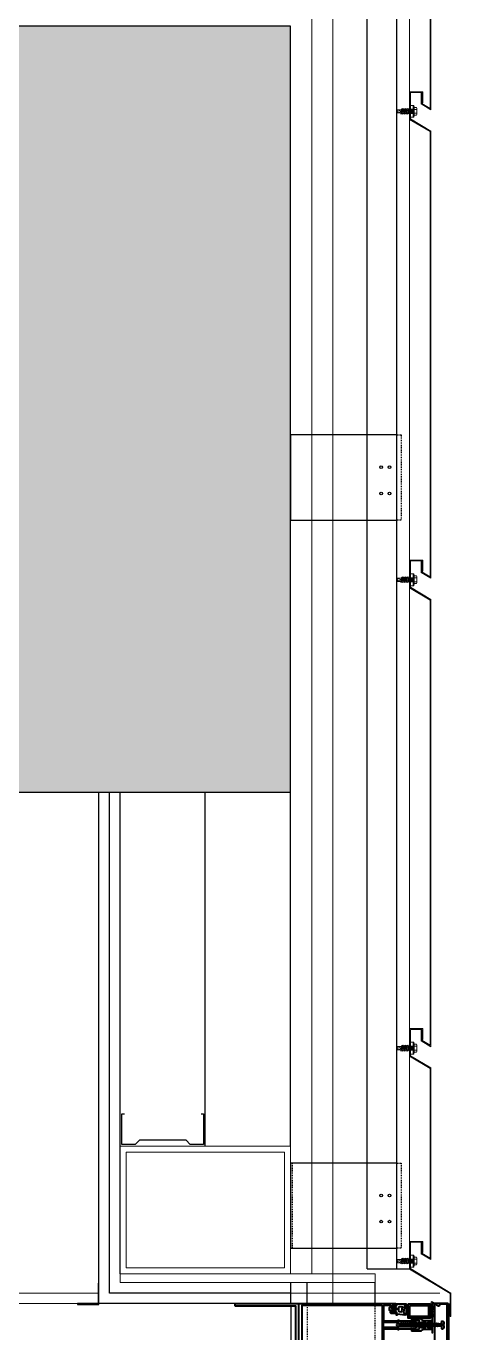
# Model space of a CAD drawing. Header units: centimetres. Extents: x -678439 to 71514, y -426864 to 8594.
# Drawn here: x 68414.7 to 68464.6, y 5876.6 to 6030 of the extents above; entities that cross this region are included whole.
import ezdxf

# ---------------------------------------------------------------- set-up
doc = ezdxf.new("R2010")
doc.units = ezdxf.units.CM
doc.header["$LTSCALE"] = 0.01
doc.header["$MEASUREMENT"] = 0
doc.linetypes.add('HIDDEN2', pattern=[0.1875, 0.125, -0.0625])
doc.layers.get('0').update_dxf_attribs({"lineweight": 0})
for name, color, linetype, lineweight in [('AG-Insulation_Heat_Rockwool', 95, 'BATTING', 13), ('AR-ALUM', 122, 'Continuous', 40), ('LIBERTA200', 213, 'Continuous', 18), ('M_2_Steel_Structure', 201, 'Continuous', 20), ('TAV-AG-Acoustic', 1, 'Continuous', 0), ('Y-GORUNUS COK INCE', 9, 'Continuous', 5)]:
    doc.layers.add(name, color=color, linetype=linetype, lineweight=lineweight)
for name, color, linetype in [('ALCIPAN', 45, 'Continuous'), ('GOR2', 152, 'Continuous'), ('IZ1', 9, 'HIDDEN2'), ('METAL', 122, 'Continuous'), ('V-0_Hatch_Concrete', 252, 'Continuous'), ('V-2_Column', 160, 'Continuous')]:
    doc.layers.add(name, color=color, linetype=linetype)
doc.linetypes.add('BATTING', pattern='A,0.0001,-0.1,[134,ltypeshp.shx,S=0.1,R=0,X=-0.1,Y=0],-0.2,[134,ltypeshp.shx,S=0.1,R=180,X=0.1,Y=0],-0.1', length=0.4001)

# ---------------------------------------------------------------- blocks, each defined once
blk = doc.blocks.new('VIDA1')
for p, q in [((-7, 3), (-7, 4)), ((7, 4), (-7, 4)), ((-7, 0), (-7, 3)), ((7, 3), (-7, 3)), ((-2.4, 0), (-7, 0)), ((-5.6, 4), (-5.6, 4.5)), ((5.6, 4.5), (-5.6, 4.5)), ((-3.4, 7.5), (-4.6, 7.2)), ((-4.6, 4.5), (-4.6, 7.2)), ((3.4, 7.5), (-3.4, 7.5)), ((-2.3, 7.1), (-3.2, 7.5)), ((-2.4, -2.5), (-2.4, 3)), ((-2.3, 7.1), (-1.7, 7.5)), ((-2.3, 7.1), (-2.3, 4.5)), ((-1.8, -0.7), (-1.8, 2.7)), ((-1.1, -0.7), (-1.1, 2.7)), ((-0.4, -0.7), (-0.4, 2.7)), ((0.3, -0.7), (0.3, 2.7)), ((1, -0.7), (1, 2.7)), ((2.3, 7.1), (1.7, 7.5)), ((1.7, -0.7), (1.7, 2.7)), ((2.3, 7.1), (3.2, 7.5)), ((2.3, 7.1), (2.3, 4.5)), ((2.4, -1.6), (2.4, 3)), ((7, 0), (2.4, 0)), ((3.4, 7.5), (4.6, 7.2)), ((4.6, 4.5), (4.6, 7.2)), ((5.6, 4), (5.6, 4.5)), ((7, 3), (7, 4)), ((7, 0), (7, 3)), ((3.4, -1.5), (-3.4, -3.5)), ((2.4, -2.5), (-3.4, -3.5)), ((-3.4, -3.5), (-2.4, -2.5)), ((3.4, -3.5), (-3.4, -5.5)), ((2.4, -4.5), (-3.4, -5.5)), ((-3.4, -5.5), (-2.4, -4.5)), ((3.4, -5.5), (-3.4, -7.5)), ((2.4, -6.5), (-3.4, -7.5)), ((-3.4, -7.5), (-2.4, -6.5)), ((3.4, -7.5), (-3.4, -9.5)), ((2.4, -8.5), (-3.4, -9.5)), ((-3.4, -9.5), (-2.4, -8.5)), ((3.4, -9.5), (-3.4, -11.5)), ((2.4, -10.5), (-3.4, -11.5)), ((-3.4, -11.5), (-2.4, -10.5)), ((-2.4, -2.5), (3.4, -1.5)), ((-2.4, -4.5), (-2.4, -3.3)), ((-2.4, -4.5), (3.4, -3.5)), ((-2.4, -6.5), (-2.4, -5.3)), ((-2.4, -6.5), (3.4, -5.5)), ((-2.4, -8.5), (-2.4, -7.3)), ((-2.4, -8.5), (3.4, -7.5)), ((-2.4, -10.5), (-2.4, -9.3)), ((-2.4, -10.5), (3.4, -9.5)), ((-1.9, -14.9), (-1.9, -11.6)), ((0, -16), (-1.9, -14.9)), ((-1.4, -12.5), (0.3, -11.8)), ((0, -16), (-1.4, -12.5)), ((0, -16), (1.9, -14.9)), ((1.6, -15.1), (0.3, -11.8)), ((1.9, -14.9), (1.9, -10.5)), ((3.4, -1.5), (2.4, -2.5)), ((2.4, -3.3), (2.4, -2.5)), ((3.4, -3.5), (2.4, -4.5)), ((2.4, -5.6), (2.4, -4.5)), ((3.4, -5.5), (2.4, -6.5)), ((2.4, -7.6), (2.4, -6.5)), ((3.4, -7.5), (2.4, -8.5)), ((2.4, -9.6), (2.4, -8.5)), ((3.4, -9.5), (2.4, -10.5))]:
    blk.add_line(p, q)
blk = doc.blocks.new('4.8YSB')
at = {"color": 9}
for p, q in [((-1106.6, -276.9), (-1102.8, -275.6)), ((-1101.8, -275.9), (-1106.6, -276.9)), ((-1105.7, -274.7), (-1103.7, -274)), ((-1102.9, -274.2), (-1105.7, -274.7)), ((-1105.7, -274.7), (-1105, -275)), ((-1105.6, -276.6), (-1105, -275)), ((-1105, -275), (-1102.9, -274.2)), ((-1104.8, -274.4), (-1104.2, -272.9)), ((-1104.2, -272.9), (-1103.7, -274)), ((-1102.9, -274.2), (-1103.7, -274)), ((-1103.4, -274.4), (-1102.8, -275.6)), ((-1101.8, -275.9), (-1102.8, -275.6)), ((-1106.6, -276.9), (-1105.6, -277.3)), ((-1106.6, -278.9), (-1102.8, -277.6)), ((-1101.8, -277.9), (-1106.6, -278.9)), ((-1106.6, -278.9), (-1105.6, -279.3)), ((-1106.6, -280.9), (-1102.8, -279.6)), ((-1101.8, -279.9), (-1106.6, -280.9)), ((-1106.6, -280.9), (-1105.6, -281.3)), ((-1106.6, -282.9), (-1102.8, -281.6)), ((-1101.8, -281.9), (-1106.6, -282.9)), ((-1106.6, -282.9), (-1105.6, -283.3)), ((-1106.6, -284.9), (-1102.8, -283.6)), ((-1106.6, -284.9), (-1102.8, -283.6)), ((-1101.8, -283.9), (-1106.6, -284.9)), ((-1101.8, -283.9), (-1106.6, -284.9)), ((-1106.6, -284.9), (-1105.6, -285.3)), ((-1106.6, -284.9), (-1105.6, -285.3)), ((-1106.6, -286.9), (-1102.8, -285.6)), ((-1106.6, -286.9), (-1102.8, -285.6)), ((-1101.8, -285.9), (-1106.6, -286.9)), ((-1101.8, -285.9), (-1106.6, -286.9)), ((-1106.6, -286.9), (-1105.6, -287.3)), ((-1106.6, -286.9), (-1105.6, -287.3)), ((-1106.6, -288.9), (-1102.8, -287.6)), ((-1101.8, -287.9), (-1106.6, -288.9)), ((-1106.6, -288.9), (-1105.6, -289.3)), ((-1106.6, -290.9), (-1102.8, -289.6)), ((-1101.8, -289.9), (-1106.6, -290.9)), ((-1106.6, -290.9), (-1105.6, -291.3)), ((-1105.6, -278.6), (-1105.6, -277.3)), ((-1105.6, -280.6), (-1105.6, -279.3)), ((-1105.6, -282.6), (-1105.6, -281.3)), ((-1105.6, -284.6), (-1105.6, -283.3)), ((-1105.6, -284.6), (-1105.6, -283.3)), ((-1105.6, -286.6), (-1105.6, -285.3)), ((-1105.6, -286.6), (-1105.6, -285.3)), ((-1105.6, -288.6), (-1105.6, -287.3)), ((-1105.6, -290.6), (-1105.6, -289.3)), ((-1105.6, -292.6), (-1105.6, -291.3)), ((-1102.8, -277.6), (-1102.8, -276.3)), ((-1101.8, -277.9), (-1102.8, -277.6)), ((-1102.8, -279.6), (-1102.8, -278.3)), ((-1101.8, -279.9), (-1102.8, -279.6)), ((-1102.8, -281.6), (-1102.8, -280.3)), ((-1101.8, -281.9), (-1102.8, -281.6)), ((-1102.8, -283.6), (-1102.8, -282.3)), ((-1101.8, -283.9), (-1102.8, -283.6)), ((-1101.8, -283.9), (-1102.8, -283.6)), ((-1102.8, -285.6), (-1102.8, -284.3)), ((-1102.8, -285.6), (-1102.8, -284.3)), ((-1101.8, -285.9), (-1102.8, -285.6)), ((-1101.8, -285.9), (-1102.8, -285.6)), ((-1102.8, -287.6), (-1102.8, -286.3)), ((-1102.8, -287.6), (-1102.8, -286.3)), ((-1101.8, -287.9), (-1102.8, -287.6)), ((-1102.8, -289.6), (-1102.8, -288.3)), ((-1101.8, -289.9), (-1102.8, -289.6)), ((-1102.8, -291.6), (-1102.8, -290.3)), ((-1106.6, -292.9), (-1102.8, -291.6)), ((-1101.8, -291.9), (-1106.6, -292.9)), ((-1106.6, -292.9), (-1105.6, -293.3)), ((-1106.6, -294.9), (-1102.8, -293.6)), ((-1101.8, -293.9), (-1106.6, -294.9)), ((-1106.6, -294.9), (-1105.6, -295.3)), ((-1106.6, -296.9), (-1102.8, -295.6)), ((-1101.8, -295.9), (-1106.6, -296.9)), ((-1106.6, -296.9), (-1105.6, -297.3)), ((-1106.6, -298.9), (-1102.8, -297.6)), ((-1101.8, -297.9), (-1106.6, -298.9)), ((-1106.6, -298.9), (-1105.6, -299.3)), ((-1106.6, -300.9), (-1102.8, -299.6)), ((-1101.8, -299.9), (-1106.6, -300.9)), ((-1106.6, -300.9), (-1105.6, -301.3)), ((-1106.6, -302.9), (-1102.8, -301.6)), ((-1101.8, -301.9), (-1106.6, -302.9)), ((-1106.6, -302.9), (-1105.6, -303.3)), ((-1106.6, -304.9), (-1102.8, -303.6)), ((-1101.8, -303.9), (-1106.6, -304.9)), ((-1106.6, -304.9), (-1105.6, -305.3)), ((-1106.6, -306.9), (-1102.8, -305.6)), ((-1101.8, -305.9), (-1106.6, -306.9)), ((-1105.6, -294.6), (-1105.6, -293.3)), ((-1105.6, -296.6), (-1105.6, -295.3)), ((-1105.6, -298.6), (-1105.6, -297.3)), ((-1105.6, -300.6), (-1105.6, -299.3)), ((-1105.6, -302.6), (-1105.6, -301.3)), ((-1105.6, -304.6), (-1105.6, -303.3)), ((-1105.6, -306.6), (-1105.6, -305.3)), ((-1101.8, -291.9), (-1102.8, -291.6)), ((-1102.8, -293.6), (-1102.8, -292.3)), ((-1101.8, -293.9), (-1102.8, -293.6)), ((-1102.8, -295.6), (-1102.8, -294.3)), ((-1101.8, -295.9), (-1102.8, -295.6)), ((-1102.8, -297.6), (-1102.8, -296.3)), ((-1101.8, -297.9), (-1102.8, -297.6)), ((-1102.8, -299.6), (-1102.8, -298.3)), ((-1101.8, -299.9), (-1102.8, -299.6)), ((-1102.8, -301.6), (-1102.8, -300.3)), ((-1101.8, -301.9), (-1102.8, -301.6)), ((-1102.8, -303.6), (-1102.8, -302.3)), ((-1101.8, -303.9), (-1102.8, -303.6)), ((-1102.8, -305.6), (-1102.8, -304.3)), ((-1101.8, -305.9), (-1102.8, -305.6)), ((-1102.8, -307.6), (-1102.8, -306.3)), ((-1109, -321.9), (-1106.1, -321.9)), ((-1109, -321.9), (-1108.8, -323.3)), ((-1106.6, -306.9), (-1105.6, -307.3)), ((-1106.6, -308.9), (-1102.8, -307.6)), ((-1101.8, -307.9), (-1106.6, -308.9)), ((-1106.6, -308.9), (-1105.6, -309.3)), ((-1106.6, -310.9), (-1102.8, -309.6)), ((-1101.8, -309.9), (-1106.6, -310.9)), ((-1106.6, -310.9), (-1105.6, -311.3)), ((-1106.6, -312.9), (-1102.8, -311.6)), ((-1101.8, -311.9), (-1106.6, -312.9)), ((-1106.6, -312.9), (-1105.6, -313.3)), ((-1106.6, -314.9), (-1102.8, -313.6)), ((-1101.8, -313.9), (-1106.6, -314.9)), ((-1106.6, -314.9), (-1105.6, -315.3)), ((-1106.6, -316.9), (-1102.8, -315.6)), ((-1101.8, -315.9), (-1106.6, -316.9)), ((-1106.6, -316.9), (-1105.6, -317.3)), ((-1102.3, -321.9), (-1106.1, -321.9)), ((-1105.6, -308.6), (-1105.6, -307.3)), ((-1105.6, -309.3), (-1101.8, -307.9)), ((-1105.6, -310.6), (-1105.6, -309.3)), ((-1105.6, -311.3), (-1101.8, -309.9)), ((-1105.6, -312.6), (-1105.6, -311.3)), ((-1105.6, -313.3), (-1101.8, -311.9)), ((-1105.6, -314.6), (-1105.6, -313.3)), ((-1105.6, -315.3), (-1101.8, -313.9)), ((-1105.6, -314.6), (-1105.6, -316.6)), ((-1105.6, -317.3), (-1101.8, -315.9)), ((-1105.6, -317.3), (-1105.6, -320.3)), ((-1105.6, -321.4), (-1105.6, -320.3)), ((-1101.8, -307.9), (-1102.8, -307.6)), ((-1102.8, -309.6), (-1102.8, -308.3)), ((-1101.8, -309.9), (-1102.8, -309.6)), ((-1102.8, -311.6), (-1102.8, -310.3)), ((-1101.8, -311.9), (-1102.8, -311.6)), ((-1102.8, -313.6), (-1102.8, -312.3)), ((-1101.8, -313.9), (-1102.8, -313.6)), ((-1102.8, -315.6), (-1102.8, -314.3)), ((-1101.8, -315.9), (-1102.8, -315.6)), ((-1102.8, -321.4), (-1102.8, -316.3)), ((-1102.3, -321.9), (-1099.5, -321.9)), ((-1099.5, -321.9), (-1099.6, -323.3)), ((-1104.8, -324.7), (-1107.2, -324.7)), ((-1104.8, -324.7), (-1104.8, -323)), ((-1103.6, -323), (-1104.8, -323)), ((-1103.6, -324.7), (-1103.6, -323)), ((-1101.2, -324.7), (-1103.6, -324.7))]:
    blk.add_line(p, q, dxfattribs=at)
for points in [[(-1105.6, -277.3), (-1101.8, -275.9)], [(-1105.6, -279.3), (-1101.8, -277.9)], [(-1105.6, -281.3), (-1101.8, -279.9)], [(-1105.6, -283.3), (-1101.8, -281.9)], [(-1105.6, -285.3), (-1101.8, -283.9)], [(-1105.6, -285.3), (-1101.8, -283.9)], [(-1105.6, -287.3), (-1101.8, -285.9)], [(-1105.6, -287.3), (-1101.8, -285.9)], [(-1105.6, -289.3), (-1101.8, -287.9)], [(-1105.6, -291.3), (-1101.8, -289.9)], [(-1105.6, -293.3), (-1101.8, -291.9)], [(-1105.6, -295.3), (-1101.8, -293.9)], [(-1105.6, -297.3), (-1101.8, -295.9)], [(-1105.6, -299.3), (-1101.8, -297.9)], [(-1105.6, -301.3), (-1101.8, -299.9)], [(-1105.6, -303.3), (-1101.8, -301.9)], [(-1105.6, -305.3), (-1101.8, -303.9)], [(-1105.6, -307.3), (-1101.8, -305.9)]]:
    blk.add_lwpolyline(points, dxfattribs=at)
for centre, radius, start, end in [((-1106.1, -321.4), 0.5, 270, 0), ((-1102.3, -321.4), 0.5, 180, 270), ((-1107.2, -323.1), 1.6, 185, 270), ((-1101.2, -323.1), 1.6, 270, 355)]:
    blk.add_arc(centre, radius, start, end, dxfattribs=at)

msp = doc.modelspace()

# ---------------------------------------------------------------- hatches: boundary and pattern name
at = {"layer": 'V-0_Hatch_Concrete', "transparency": 33554534}
h = msp.add_hatch(color=256, dxfattribs=at)
h.dxf.hatch_style = 1
h.paths.add_polyline_path([(68445.71, 6030), (61095.72, 6030), (61095.72, 6005), (60008.51, 6005), (60008.51, 6041.33), (60433.83, 6285), (60523.83, 6285), (60934.01, 6525), (60951.1, 6535), (61095.72, 6535), (61095.71, 6460), (61175.71, 6460), (61175.71, 6535), (62465.71, 6535), (62465.71, 6460), (62565.71, 6460), (62565.71, 6535), (64145.71, 6535), (64145.71, 6460), (64245.71, 6460), (64245.71, 6550), (65825.71, 6550), (65825.71, 6460), (65925.71, 6460), (65925.71, 6550), (66665.71, 6550), (66665.71, 6460), (66765.71, 6460), (66765.71, 6525), (68345.71, 6525), (68345.71, 6460), (68445.71, 6460), (68445.71, 6680), (68425.71, 6680), (68425.71, 6545), (66765.71, 6545), (66765.71, 6570), (64145.71, 6570), (64145.71, 6555), (62515.71, 6555), (62465.71, 6555), (61001.01, 6555), (61001.01, 6570), (60971.01, 6570), (60971.01, 6560.31), (60941.01, 6560.31), (60941.01, 6543.13), (60911.01, 6543.13), (60911.01, 6525.94), (60881.01, 6525.94), (60881.01, 6508.75), (60851.01, 6508.75), (60851.01, 6491.56), (60821.01, 6491.56), (60821.01, 6474.38), (60791.01, 6474.38), (60791.01, 6457.19), (60761.01, 6457.19), (60761.01, 6440), (60731.01, 6440), (60731.01, 6422.81), (60701.01, 6422.81), (60701.01, 6405.63), (60671.01, 6405.63), (60671.01, 6388.44), (60641.01, 6388.44), (60641.01, 6371.25), (60611.01, 6371.25), (60611.01, 6354.06), (60581.01, 6354.06), (60581.01, 6336.88), (60551.01, 6336.88), (60551.01, 6319.69), (60521.01, 6319.69), (60521.01, 6302.5), (60401.01, 6302.5), (60401.01, 6285.31), (60371.01, 6285.31), (60371.01, 6268.13), (60341.01, 6268.13), (60341.01, 6250.94), (60311.01, 6250.94), (60311.01, 6233.75), (60281.01, 6233.75), (60281.01, 6216.56), (60251.01, 6216.56), (60251.01, 6199.38), (60221.01, 6199.38), (60221.01, 6182.19), (60191.01, 6182.19), (60191.01, 6165), (60161.01, 6165), (60161.01, 6147.81), (60131.01, 6147.81), (60131.01, 6130.63), (60101.01, 6130.63), (60101.01, 6113.44), (60071.01, 6113.44), (60071.01, 6096.25), (60041.01, 6096.25), (60041.01, 6079.06), (60011.01, 6079.06), (60011.01, 6061.88), (59981.01, 6061.88), (59981.01, 6044.69), (59951.01, 6044.69), (59951.01, 6005), (59652.61, 6005), (59652.61, 5985), (60406.22, 5985), (60406.22, 5920), (60486.22, 5920), (60486.22, 5985), (60795.68, 5985), (60795.68, 5920), (60875.68, 5920), (60875.68, 5985), (61095.71, 5985), (61095.72, 5940), (61195.72, 5940), (61195.72, 6015), (62465.71, 6015), (62465.71, 5940), (62565.71, 5940), (62565.71, 6015), (64145.71, 6015), (64145.71, 5940), (64245.71, 5940), (64245.71, 6015), (65825.71, 6015), (65825.71, 5940), (65925.71, 5940), (65925.71, 6015), (66665.71, 6015), (66665.71, 5940), (66765.71, 5940), (66765.71, 6015), (68345.71, 6015), (68345.71, 5940), (68445.71, 5940)])

# ---------------------------------------------------------------- linework, layer by layer
at = {"layer": 'AG-Insulation_Heat_Rockwool', "ltscale": 0.6}
msp.add_line((68448.21, 5883.5), (68448.21, 6680), dxfattribs=at)
at = {"layer": 'AG-Insulation_Heat_Rockwool', "linetype": 'Continuous', "ltscale": 0.6}
msp.add_line((68450.71, 5880), (68450.71, 6680), dxfattribs=at)
at = {"layer": 'AG-Insulation_Heat_Rockwool', "ltscale": 0.25}
msp.add_line((68445.71, 5881.25), (68463.25, 5881.25), dxfattribs=at)
at = {"layer": 'ALCIPAN'}
for p, q in [((68423.21, 5880), (68423.21, 5940)), ((68424.46, 5881.25), (68424.46, 5940)), ((68425.71, 5883.5), (68425.71, 5940)), ((68445.71, 5881.25), (68424.46, 5881.25)), ((68445.71, 5882.5), (68445.71, 5880)), ((68445.71, 5880), (68423.21, 5880))]:
    msp.add_line(p, q, dxfattribs=at)
at = {"layer": 'AR-ALUM'}
for points in [[(68439.23, 5879.7), (68439.23, 5880), (68446.65, 5880), (68446.65, 5875), (68446.35, 5875), (68446.35, 5879.7)], [(68456.47, 5879.82), (68456.47, 5875.19), (68447.08, 5875.19), (68447.08, 5879.82)], [(68459.53, 5879.98), (68462.12, 5879.98), (68462.12, 5878.3), (68459.53, 5878.3)], [(68459.73, 5879.78), (68461.92, 5879.78), (68461.92, 5878.5), (68459.73, 5878.5)], [(68461.63, 5877.2), (68461.63, 5877.8), (68461.05, 5877.8), (68461.05, 5877.2)]]:
    msp.add_lwpolyline(points, close=True, dxfattribs=at)
msp.add_lwpolyline([(68446.68, 5875.05), (68446.68, 5879.95, -0.400911), (68446.73, 5880), (68458.1, 5880, -0.414214), (68458.15, 5879.95), (68458.15, 5879.77, -0.280185), (68458.13, 5879.72), (68458.04, 5879.68), (68458, 5879.68), (68458, 5879.8), (68457.7, 5879.8, 0.414214), (68457.65, 5879.75), (68457.65, 5879.43), (68457.6, 5879.38), (68457.65, 5879.33), (68457.65, 5879.01, 0.414214), (68457.7, 5878.96), (68458, 5878.96), (68458, 5879.08), (68458.04, 5879.08), (68458.13, 5879.04, -0.280185), (68458.15, 5878.99), (68458.15, 5878.89, -0.414214), (68458.1, 5878.84), (68457.6, 5878.84, -0.414214), (68457.45, 5878.99), (68457.45, 5879.18), (68457.4, 5879.18, -0.414214), (68457.35, 5879.23), (68457.35, 5879.53, -0.414214), (68457.4, 5879.58), (68457.45, 5879.58), (68457.45, 5879.8), (68456.8, 5879.8, 0.414214), (68456.65, 5879.65), (68456.65, 5878), (68458.35, 5878), (68458.35, 5878.06), (68458.43, 5878.06, -0.414898), (68458.45, 5878.04), (68458.45, 5878), (68460.25, 5878), (68460.35, 5877.9), (68460.35, 5877.8, -0.401727), (68460.24, 5877.68), (68460.21, 5877.73), (68460.18, 5877.68), (68460.1, 5877.68), (68460.1, 5877.68), (68460.07, 5877.73), (68460.04, 5877.68), (68459.96, 5877.68), (68459.93, 5877.73), (68459.9, 5877.68), (68459.82, 5877.68), (68459.79, 5877.73), (68459.76, 5877.68), (68459.68, 5877.68), (68459.65, 5877.73), (68459.62, 5877.68), (68459.54, 5877.68), (68459.51, 5877.73), (68459.48, 5877.68), (68459.4, 5877.68), (68459.37, 5877.73), (68459.34, 5877.68), (68459.25, 5877.68), (68459.23, 5877.73), (68459.2, 5877.68), (68459.11, 5877.68), (68459.08, 5877.73), (68459.05, 5877.68), (68458.97, 5877.68), (68458.94, 5877.73), (68458.91, 5877.68), (68458.83, 5877.68), (68458.8, 5877.73), (68458.77, 5877.68), (68458.69, 5877.68), (68458.66, 5877.73), (68458.63, 5877.68), (68458.59, 5877.68), (68458.44, 5877.54, 0.414204), (68458.44, 5877.46), (68458.59, 5877.32), (68458.7, 5877.32), (68458.73, 5877.27), (68458.76, 5877.32), (68458.84, 5877.32), (68458.87, 5877.27), (68458.9, 5877.32), (68458.98, 5877.32), (68459.01, 5877.27), (68459.04, 5877.32), (68459.13, 5877.32), (68459.15, 5877.27), (68459.18, 5877.32), (68459.27, 5877.32), (68459.3, 5877.27), (68459.32, 5877.32), (68459.41, 5877.32), (68459.44, 5877.27), (68459.47, 5877.32), (68459.55, 5877.32), (68459.58, 5877.27), (68459.61, 5877.32), (68459.69, 5877.32), (68459.72, 5877.27), (68459.75, 5877.32), (68459.83, 5877.32), (68459.86, 5877.27), (68459.89, 5877.32), (68459.97, 5877.32), (68460, 5877.27), (68460.03, 5877.32), (68460.11, 5877.32), (68460.14, 5877.27), (68460.17, 5877.32), (68460.26, 5877.32), (68460.28, 5877.27), (68460.3, 5877.3, -0.259555), (68460.35, 5877.2), (68460.35, 5877.1), (68460.25, 5877), (68458.45, 5877), (68458.45, 5876.96, -0.414214), (68458.43, 5876.94), (68458.35, 5876.94), (68458.35, 5877), (68456.65, 5877), (68456.65, 5875.35, 0.414214)], format="xyb", dxfattribs=at)
at = {"layer": 'AR-ALUM', "color": 9}
for points in [[(68459.46, 5878.98, -0.433199), (68459.16, 5878.66), (68458.28, 5878.75, 0.414214), (68458.25, 5878.72), (68458.25, 5878.68, -0.414214), (68458.22, 5878.65), (68458.18, 5878.65, -0.414214), (68458.15, 5878.68), (68458.15, 5878.99, 0.414214), (68458.05, 5879.09), (68457.92, 5879.09), (68457.92, 5878.98), (68457.87, 5878.98, -0.384615), (68457.87, 5879.76), (68457.92, 5879.76), (68457.92, 5879.66), (68458.05, 5879.66, 0.414214), (68458.15, 5879.76), (68458.15, 5879.99), (68459.32, 5879.96, -0.213288), (68459.45, 5879.82, 0.005109)], [(68457.84, 5879.24, -0.142901), (68457.84, 5879.51), (68458.12, 5879.51, -0.414214), (68458.15, 5879.48), (68458.15, 5879.27, -0.414214), (68458.12, 5879.24)], [(68458.76, 5879.06, -0.425894), (68458.71, 5879.01), (68458.5, 5879.05, -0.3686), (68458.45, 5879.1), (68458.45, 5879.6, -0.375315), (68458.5, 5879.65), (68458.78, 5879.68, -0.490444), (68458.83, 5879.63)], [(68459.15, 5879.84), (68459.15, 5879.79), (68459.1, 5879.78), (68459, 5878.96), (68459.05, 5878.95), (68459.05, 5878.9), (68459.16, 5878.81, 0.436697), (68459.36, 5879.03, -0.010178), (68459.34, 5879.83, 0.26621), (68459.29, 5879.86), (68459.2, 5879.89, 0.414214)]]:
    msp.add_lwpolyline(points, format="xyb", close=True, dxfattribs=at)
msp.add_lwpolyline([(68462.66, 5875.09), (68462.66, 5877.28, 0.253164), (68462.61, 5877.36, -0.541002), (68462.61, 5877.64, 0.253164), (68462.66, 5877.72), (68462.66, 5879.91, 0.344474), (68462.58, 5880.01, -0.075525), (68462.34, 5880.18, 0.853065), (68462.3, 5880.15, -0.085692), (68462.41, 5879.95, -0.114183), (68462.33, 5879.96), (68462.32, 5879.96, 0.833224), (68462.32, 5879.91), (68462.41, 5879.87), (68462.41, 5879.78), (68462.32, 5879.81, 0.834458), (68462.32, 5879.76), (68462.41, 5879.72), (68462.41, 5879.63), (68462.32, 5879.66, 0.834458), (68462.32, 5879.61), (68462.41, 5879.57), (68462.41, 5879.48), (68462.32, 5879.51, 0.834458), (68462.32, 5879.46), (68462.41, 5879.42), (68462.41, 5879.33), (68462.32, 5879.36, 0.834458), (68462.32, 5879.31), (68462.41, 5879.27), (68462.41, 5879.18), (68462.32, 5879.21, 0.834458), (68462.32, 5879.16), (68462.41, 5879.12), (68462.41, 5879.03), (68462.32, 5879.06, 0.834458), (68462.32, 5879.01), (68462.41, 5878.97), (68462.41, 5878.88), (68462.32, 5878.91, 0.834458), (68462.32, 5878.86), (68462.41, 5878.82), (68462.41, 5878.73), (68462.32, 5878.76, 0.834458), (68462.32, 5878.71), (68462.41, 5878.67), (68462.41, 5878.58), (68462.32, 5878.61, 0.834458), (68462.32, 5878.56), (68462.41, 5878.52), (68462.41, 5878.43), (68462.38, 5878.42, 0.363249), (68462.36, 5878.4), (68462.36, 5877.76, -0.414214), (68462.26, 5877.66), (68462.18, 5877.66), (68462.18, 5877.77), (68462.13, 5877.77, 0.543452), (68462.13, 5877.23), (68462.18, 5877.23), (68462.18, 5877.33), (68462.26, 5877.33, -0.414214), (68462.36, 5877.23), (68462.36, 5876.6, 0.363249), (68462.38, 5876.57), (68462.41, 5876.57)], format="xyb", dxfattribs=at)
at = {"layer": 'AR-ALUM'}
for points in [[(68464.14, 5877.5), (68464.14, 5879.9, 0.415475), (68464.12, 5879.92), (68463.33, 5879.92), (68463.22, 5879.78, -0.734294), (68462.9, 5879.92, 0.180054), (68462.88, 5879.98), (68462.73, 5879.98, -1.029401), (68462.74, 5880.05), (68464.12, 5880.05, -0.414214), (68464.27, 5879.9), (68464.27, 5875.1, -0.414214), (68464.12, 5874.95), (68462.74, 5874.95, -1.029594), (68462.73, 5875.02), (68462.88, 5875.02, 0.18004), (68462.9, 5875.08, -0.734976), (68463.22, 5875.22), (68463.33, 5875.08), (68464.12, 5875.08, 0.415536), (68464.14, 5875.1)], [(68462.18, 5877.68), (68462.22, 5877.68), (68462.31, 5877.72, 0.280182), (68462.33, 5877.77), (68462.33, 5877.95, 0.414214), (68462.28, 5878), (68461.34, 5878, -0.198912), (68461.2, 5878.06), (68461.11, 5878.14, 0.198912), (68460.97, 5878.2), (68459.98, 5878.2, 0.414214), (68459.93, 5878.15), (68459.93, 5878.07, 0.414214), (68459.98, 5878.02), (68460.8, 5878.02, -0.414156), (68460.85, 5877.97), (68460.85, 5877.63, -0.414272), (68460.8, 5877.58), (68460.7, 5877.58, -0.414214), (68460.69, 5877.59), (68460.69, 5877.62, -0.244698), (68460.7, 5877.62), (68460.8, 5877.69, 0.414214), (68460.8, 5877.72), (68460.78, 5877.75), (68460.65, 5877.66, 0.244698), (68460.63, 5877.64), (68460.63, 5877.61, -0.414214), (68460.6, 5877.58), (68460.48, 5877.58, -0.414214), (68460.47, 5877.59), (68460.47, 5877.62, -0.244698), (68460.48, 5877.62), (68460.58, 5877.69, 0.414214), (68460.58, 5877.72), (68460.56, 5877.75), (68460.42, 5877.66, 0.244698), (68460.41, 5877.64), (68460.41, 5877.61, -0.414214), (68460.38, 5877.58), (68460.26, 5877.58, -0.414214), (68460.25, 5877.59), (68460.25, 5877.62, -0.244698), (68460.25, 5877.62), (68460.35, 5877.69, 0.414214), (68460.36, 5877.72), (68460.33, 5877.75), (68460.2, 5877.66, 0.244698), (68460.19, 5877.64), (68460.19, 5877.61, -0.414214), (68460.16, 5877.58), (68460.04, 5877.58, -0.414214), (68460.03, 5877.59), (68460.03, 5877.62, -0.244698), (68460.03, 5877.62), (68460.13, 5877.69, 0.414214), (68460.13, 5877.72), (68460.11, 5877.75), (68459.98, 5877.66, 0.244698), (68459.97, 5877.64), (68459.97, 5877.61, -0.414214), (68459.94, 5877.58), (68459.81, 5877.58, -0.414214), (68459.8, 5877.59), (68459.8, 5877.6, -0.244698), (68459.81, 5877.61), (68459.92, 5877.69, 0.414214), (68459.93, 5877.72), (68459.91, 5877.75), (68459.68, 5877.59, 0), (68459.68, 5877.59, 0.244698), (68459.63, 5877.51), (68459.63, 5877.49, 0.244698), (68459.68, 5877.4), (68459.91, 5877.24), (68459.93, 5877.28, 0.414214), (68459.92, 5877.3), (68459.81, 5877.39, -0.244698), (68459.8, 5877.39), (68459.8, 5877.41, -0.414214), (68459.81, 5877.42), (68459.94, 5877.42, -0.414214), (68459.97, 5877.39), (68459.97, 5877.36, 0.244698), (68459.98, 5877.34), (68460.11, 5877.24), (68460.13, 5877.28, 0.414214), (68460.13, 5877.3), (68460.03, 5877.37, -0.244698), (68460.03, 5877.38), (68460.03, 5877.41, -0.414214), (68460.04, 5877.42), (68460.16, 5877.42, -0.414214), (68460.19, 5877.39), (68460.19, 5877.36, 0.244698), (68460.2, 5877.34), (68460.33, 5877.24), (68460.36, 5877.28, 0.414214), (68460.35, 5877.3), (68460.25, 5877.37, -0.244698), (68460.25, 5877.38), (68460.25, 5877.41, -0.414214), (68460.26, 5877.42), (68460.38, 5877.42, -0.414214), (68460.41, 5877.39), (68460.41, 5877.36, 0.244698), (68460.42, 5877.34), (68460.56, 5877.24), (68460.58, 5877.28, 0.414214), (68460.58, 5877.3), (68460.48, 5877.37, -0.244698), (68460.47, 5877.38), (68460.47, 5877.41, -0.414214), (68460.48, 5877.42), (68460.6, 5877.42, -0.414214), (68460.63, 5877.39), (68460.63, 5877.36, 0.244698), (68460.65, 5877.34), (68460.78, 5877.24), (68460.8, 5877.28, 0.414214), (68460.8, 5877.3), (68460.7, 5877.37, -0.244698), (68460.69, 5877.38), (68460.69, 5877.41, -0.414214), (68460.7, 5877.42), (68460.8, 5877.42, -0.414214), (68460.85, 5877.37), (68460.85, 5877.03, -0.414214), (68460.8, 5876.98), (68459.98, 5876.98, 0.414214), (68459.93, 5876.93), (68459.93, 5876.85, 0.414214), (68459.98, 5876.8), (68460.97, 5876.8, 0.198912), (68461.11, 5876.86), (68461.2, 5876.94, -0.198912), (68461.34, 5877), (68462.28, 5877, 0.414214), (68462.33, 5877.05), (68462.33, 5877.23, 0.280182), (68462.31, 5877.28), (68462.22, 5877.32), (68462.18, 5877.32), (68462.18, 5877.2), (68461.88, 5877.2, -0.414214), (68461.83, 5877.25), (68461.83, 5877.45), (68461.78, 5877.5), (68461.83, 5877.55), (68461.83, 5877.75, -0.414214), (68461.88, 5877.8), (68462.18, 5877.8)], [(68458.18, 5877.54, 0.414204), (68458.18, 5877.46), (68458.38, 5877.27, -0.668177), (68458.34, 5877.19), (68456.65, 5877.19), (68456.65, 5877.82), (68458.34, 5877.82, -0.668169), (68458.38, 5877.73)]]:
    msp.add_lwpolyline(points, format="xyb", close=True, dxfattribs=at)
at = {"layer": 'GOR2'}
for p, q in [((68454.71, 5884.1, 0), (68454.71, 6676.5, 0)), ((68458.21, 5884.1, 0), (68458.21, 6676.5, 0)), ((68435.71, 5898.5), (68435.71, 5940)), ((68445.71, 5898.5), (68445.71, 5940)), ((68454.71, 5884.1, 0), (68459.71, 5884.1, 0)), ((68454.71, 5884.1, 0), (68459.71, 5884.1, 0)), ((68447.68, 5880), (68447.68, 5882.5)), ((68455.68, 5880), (68455.68, 5882.5)), ((68445.74, 5879.7), (68445.74, 5666.8))]:
    msp.add_line(p, q, dxfattribs=at)
at = {"layer": 'GOR2', "elevation": 0}
msp.add_lwpolyline([(68458.21, 5982), (68445.71, 5982), (68445.71, 5972), (68458.21, 5972)], dxfattribs=at)
at = {"layer": 'GOR2'}
msp.add_lwpolyline([(68458.21, 5896.5), (68445.71, 5896.5), (68445.71, 5886.5), (68458.21, 5886.5)], dxfattribs=at)
for centre in [(68456.37, 5978.21, 0), (68457.34, 5978.21, 0), (68456.36, 5975.13, 0), (68457.34, 5975.13, 0), (68456.37, 5892.71, 0), (68457.34, 5892.71, 0), (68456.36, 5889.63, 0), (68457.34, 5889.63, 0)]:
    msp.add_circle(centre, 0.16, dxfattribs=at)
at = {"layer": 'IZ1'}
for p, q in [((68458.21, 5982, 0), (68458.71, 5982, 0)), ((68458.71, 5982, 0), (68458.71, 5972, 0)), ((68458.71, 5972, 0), (68458.21, 5972)), ((68445.91, 5896.5, 0), (68445.91, 5886.5, 0)), ((68458.21, 5896.5), (68458.71, 5896.5, 0)), ((68458.71, 5896.5, 0), (68458.71, 5886.5, 0)), ((68458.71, 5886.5, 0), (68458.21, 5886.5, 0))]:
    msp.add_line(p, q, dxfattribs=at)
at = {"layer": 'IZ1', "ltscale": 5}
msp.add_lwpolyline([(68447.68, 5880), (68447.68, 5867), (68455.68, 5867), (68455.68, 5880)], dxfattribs=at)
at = {"layer": 'LIBERTA200', "color": 9}
msp.add_line((68459.71, 5884.1, 0), (68459.71, 6669.05, 0), dxfattribs=at)
at = {"layer": 'LIBERTA200'}
for p, q in [((68461.26, 5912.3, 0), (68459.71, 5912.3, 0)), ((68459.71, 5912.3, 0), (68459.71, 5909.05, 0)), ((68459.81, 5909.11, 0), (68459.81, 5912.2, 0)), ((68459.81, 5912.2, 0), (68461.16, 5912.2, 0)), ((68461.16, 5912.2, 0), (68461.16, 5911, 0)), ((68461.26, 5911, 0), (68461.26, 5912.3, 0)), ((68461.16, 5911, 0), (68461.26, 5911, 0)), ((68459.71, 5909.05, 0), (68462.11, 5907.61, 0)), ((68462.21, 5907.67, 0), (68459.81, 5909.11, 0)), ((68462.11, 5907.61, 0), (68462.11, 5885.34, 0)), ((68462.21, 5885.17, 0), (68462.21, 5907.67, 0)), ((68461.26, 5887.3, 0), (68459.71, 5887.3, 0)), ((68459.71, 5887.3, 0), (68459.71, 5884.05, 0)), ((68459.81, 5884.11, 0), (68459.81, 5887.2, 0)), ((68459.81, 5887.2, 0), (68461.16, 5887.2, 0)), ((68461.15, 5887.16, 0), (68461.05, 5887.16, 0)), ((68461.05, 5887.16, 0), (68461.05, 5885.86, 0)), ((68461.15, 5887.16, 0), (68461.05, 5887.16, 0)), ((68461.05, 5887.16, 0), (68461.05, 5885.86, 0)), ((68461.15, 5885.92, 0), (68461.15, 5887.16, 0)), ((68461.15, 5885.92, 0), (68461.15, 5887.16, 0)), ((68461.16, 5887.2, 0), (68461.16, 5886, 0)), ((68461.26, 5886, 0), (68461.26, 5887.3, 0)), ((68461.05, 5885.86, 0), (68462.21, 5885.17, 0)), ((68461.05, 5885.86, 0), (68462.21, 5885.17, 0)), ((68462.11, 5885.34, 0), (68461.15, 5885.92, 0)), ((68462.11, 5885.34, 0), (68461.15, 5885.92, 0)), ((68461.16, 5886, 0), (68461.26, 5886, 0)), ((68464.56, 5881.25, 0), (68459.81, 5884.11, 0)), ((68459.71, 5884.05, 0), (68464.46, 5881.2, 0)), ((68464.46, 5881.2, 0), (68464.46, 5878.5, 0)), ((68464.56, 5878.5, 0), (68464.56, 5881.25, 0)), ((68464.46, 5878.5), (68464.56, 5878.5))]:
    msp.add_line(p, q, dxfattribs=at)
at = {"layer": 'LIBERTA200', "elevation": 0}
for points in [[(68461.26, 6076), (68461.26, 6077.3), (68459.71, 6077.3), (68459.71, 6074.05), (68462.11, 6072.61), (68462.11, 6020.34), (68461.15, 6020.92), (68461.15, 6022.16), (68461.05, 6022.16), (68461.05, 6020.86), (68462.21, 6020.17), (68462.21, 6072.67), (68459.81, 6074.11), (68459.81, 6077.2), (68461.16, 6077.2), (68461.16, 6076)], [(68461.26, 6021), (68461.26, 6022.3), (68459.71, 6022.3), (68459.71, 6019.05), (68462.11, 6017.61), (68462.11, 5965.34), (68461.15, 5965.92), (68461.15, 5967.16), (68461.05, 5967.16), (68461.05, 5965.86), (68462.21, 5965.17), (68462.21, 6017.67), (68459.81, 6019.11), (68459.81, 6022.2), (68461.16, 6022.2), (68461.16, 6021)], [(68461.26, 5966), (68461.26, 5967.3), (68459.71, 5967.3), (68459.71, 5964.05), (68462.11, 5962.61), (68462.11, 5910.34), (68461.15, 5910.92), (68461.15, 5912.16), (68461.05, 5912.16), (68461.05, 5910.86), (68462.21, 5910.17), (68462.21, 5962.67), (68459.81, 5964.11), (68459.81, 5967.2), (68461.16, 5967.2), (68461.16, 5966)]]:
    msp.add_lwpolyline(points, close=True, dxfattribs=at)
at = {"layer": 'M_2_Steel_Structure'}
for points in [[(68425.71, 5883.5), (68445.71, 5883.5), (68445.71, 5898.5), (68425.71, 5898.5)], [(68426.41, 5884.2), (68445.01, 5884.2), (68445.01, 5897.8), (68426.41, 5897.8)], [(68425.71, 5883.5), (68455.68, 5883.5), (68455.68, 5882.5), (68425.71, 5882.5)]]:
    msp.add_lwpolyline(points, close=True, dxfattribs=at)
at = {"layer": 'METAL'}
msp.add_lwpolyline([(68435.21, 5902.3), (68435.51, 5902.3), (68435.51, 5898.7), (68433.95, 5898.7), (68433.45, 5899.2), (68427.97, 5899.2), (68427.47, 5898.7), (68425.91, 5898.7), (68425.91, 5902.3), (68426.21, 5902.3)], dxfattribs=at)
msp.add_lwpolyline([(68420.71, 5879.9), (68423.21, 5879.9), (68423.21, 5882.4), (68423.11, 5882.4), (68423.11, 5880), (68420.71, 5880)], close=True, dxfattribs=at)
at = {"layer": 'TAV-AG-Acoustic', "flags": 128}
msp.add_lwpolyline([(68392.76, 5881.25), (68423.11, 5881.25), (68423.11, 5880), (68392.76, 5880)], close=True, dxfattribs=at)
at = {"layer": 'V-2_Column', "ltscale": 200, "transparency": 33554687}
for p, q in [((68445.71, 6030), (61095.72, 6030)), ((68445.71, 5940), (68445.71, 6030)), ((68445.71, 5940), (68345.71, 5940))]:
    msp.add_line(p, q, dxfattribs=at)

# ---------------------------------------------------------------- block references
at = {"layer": 'AR-ALUM', "color": 9, "xscale": -0.1, "yscale": 0.1, "zscale": 0.1, "rotation": 90}
msp.add_blockref('4.8YSB', (68431.28, 5767.08), dxfattribs=at)
at = {"layer": 'Y-GORUNUS COK INCE', "xscale": -0.1, "yscale": 0.1, "zscale": 0.1, "rotation": 270}
for p in [(68459.81, 6020, 0), (68459.81, 5965, 0), (68459.81, 5910, 0), (68459.81, 5885, 0)]:
    msp.add_blockref('VIDA1', p, dxfattribs=at)

doc.saveas('drawing.dxf')
